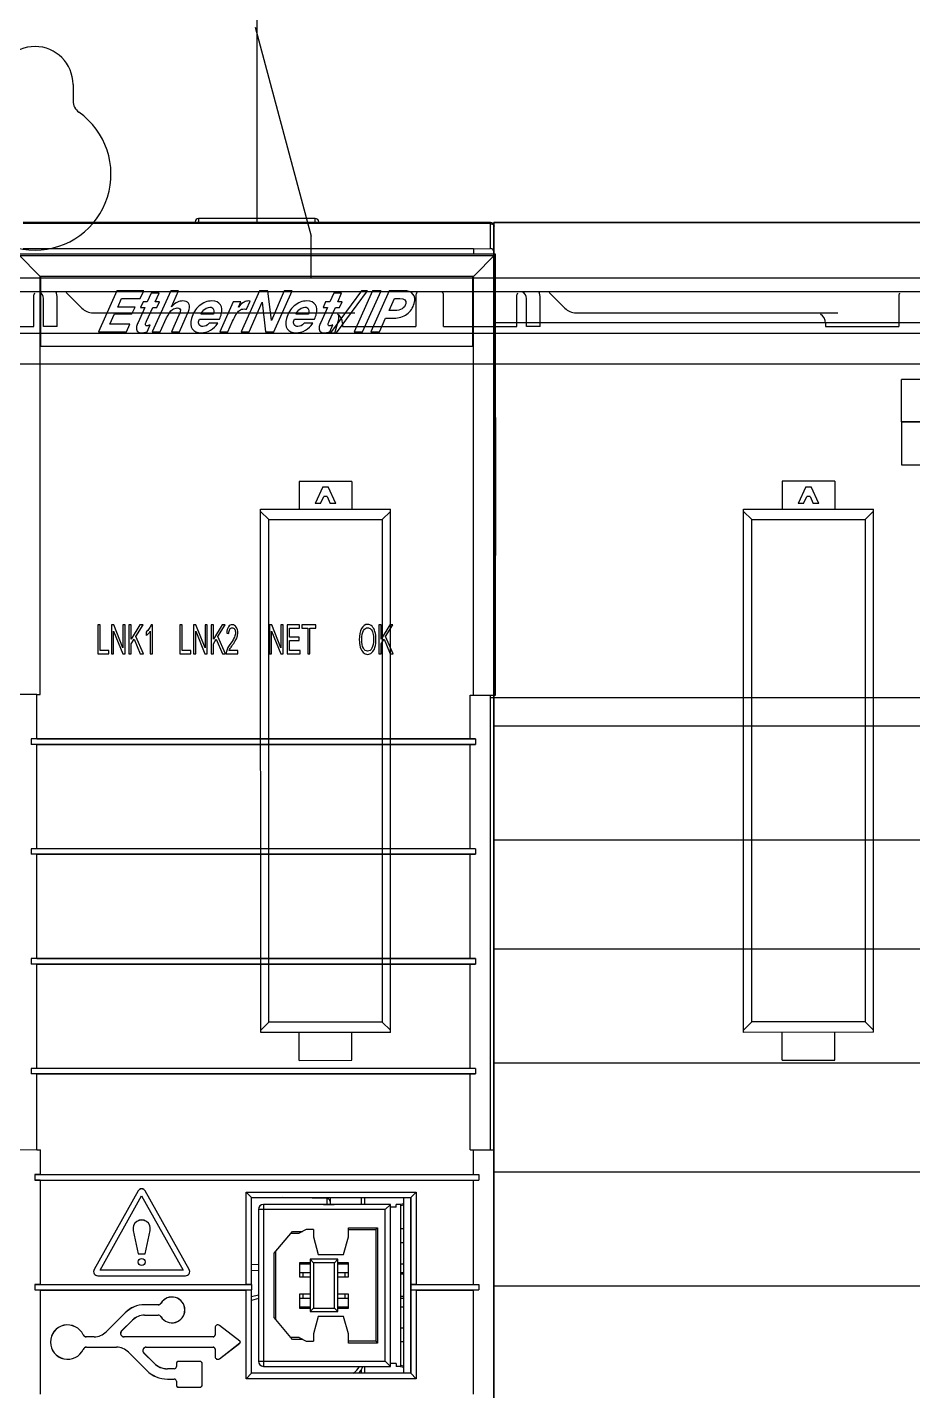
# Model space of a CAD drawing. Header units: millimetres. Extents: x 30557 to 235556, y -116603 to -73383.
# Drawn here: x 36234.7 to 36311.9, y -74569.1 to -74450.3 of the extents above; entities that cross this region are included whole.
import ezdxf

# ---------------------------------------------------------------- set-up
doc = ezdxf.new("R2010")
doc.units = ezdxf.units.MM
doc.layers.add('DRAW', color=7, linetype='Continuous')

# ---------------------------------------------------------------- blocks, each defined once
blk = doc.blocks.new('1756-EN2TR-Z')
at = {"color": 7, "linetype": 'Continuous'}
for p, q in [((34.206, 144.733), (0.269, 144.733)), ((12.752, 144.783), (12.752, 144.733)), ((21.474, 145.032), (13.001, 145.032)), ((21.723, 144.733), (21.723, 144.783)), ((34.455, 142.436), (34.455, 144.484)), ((32.962, 142.828), (0.269, 142.828)), ((32.962, 142.828), (34.206, 142.85)), ((32.962, 142.828), (32.962, 142.436)), ((1.495, 140.826), (-0.115, 142.436)), ((34.57, 142.436), (-0.115, 142.436)), ((34.455, 142.321), (0, 142.321)), ((32.96, 140.826), (34.57, 142.436)), ((34.455, 0), (34.455, 142.321)), ((34.57, 110.424), (34.57, 142.436)), ((1.495, 110.477), (1.495, 140.826)), ((32.96, 140.826), (1.495, 140.826)), ((1.528, 140.826), (1.528, 135.762)), ((32.927, 135.762), (32.927, 140.826)), ((32.96, 110.424), (32.96, 140.826)), ((7.054, 139.789), (5.721, 136.799)), ((9.011, 139.789), (7.054, 139.789)), ((8.762, 139.237), (9.011, 139.789)), ((10.974, 139.789), (9.637, 136.799)), ((11.549, 139.789), (10.974, 139.789)), ((11.019, 138.628), (11.549, 139.789)), ((17.416, 139.789), (16.085, 136.799)), ((18.027, 139.789), (17.416, 139.789)), ((18.285, 137.617), (18.027, 139.789)), ((19.217, 139.789), (18.285, 137.617)), ((18.472, 136.799), (19.801, 139.789)), ((19.801, 139.789), (19.217, 139.789)), ((24.818, 139.789), (22.572, 136.736)), ((23.009, 136.736), (25.254, 139.789)), ((25.64, 139.789), (24.303, 136.799)), ((25.254, 139.789), (24.818, 139.789)), ((24.91, 136.799), (26.247, 139.789)), ((26.848, 139.789), (25.513, 136.799)), ((26.247, 139.789), (25.64, 139.789)), ((27.893, 139.789), (26.848, 139.789)), ((7.121, 138.608), (7.4, 139.237)), ((7.4, 139.237), (8.762, 139.237)), ((8.961, 138.981), (8.774, 138.563)), ((9.274, 138.981), (8.961, 138.981)), ((9.558, 139.603), (9.274, 138.981)), ((10.125, 139.603), (9.558, 139.603)), ((9.84, 138.981), (10.125, 139.603)), ((10.157, 138.981), (9.84, 138.981)), ((9.972, 138.563), (10.157, 138.981)), ((15.521, 138.981), (14.54, 136.799)), ((16.061, 138.981), (15.521, 138.981)), ((15.889, 138.608), (16.061, 138.981)), ((16.485, 138.443), (16.732, 139.04)), ((16.732, 139.04), (16.636, 139.046)), ((16.67, 136.799), (17.604, 138.969)), ((17.604, 138.969), (17.863, 136.799)), ((22.226, 138.981), (22.039, 138.563)), ((22.539, 138.981), (22.226, 138.981)), ((22.823, 139.603), (22.539, 138.981)), ((23.389, 139.603), (22.823, 139.603)), ((23.105, 138.981), (23.389, 139.603)), ((23.422, 138.981), (23.105, 138.981)), ((23.237, 138.563), (23.422, 138.981)), ((26.831, 138.354), (27.224, 139.237)), ((27.224, 139.237), (27.611, 139.237)), ((6.563, 137.351), (6.899, 138.113)), ((6.899, 138.113), (8.154, 138.113)), ((8.38, 138.608), (7.121, 138.608)), ((8.154, 138.113), (8.38, 138.608)), ((9.085, 138.563), (8.601, 137.477)), ((8.774, 138.563), (9.085, 138.563)), ((9.216, 137.568), (9.667, 138.563)), ((9.667, 138.563), (9.972, 138.563)), ((10.218, 136.799), (10.676, 137.82)), ((11.557, 138.007), (11.02, 136.799)), ((11.604, 136.799), (12.202, 138.135)), ((13.015, 137.607), (13.052, 137.717)), ((13.052, 137.717), (14.518, 137.717)), ((14.075, 138.094), (13.176, 138.094)), ((19.915, 137.607), (19.952, 137.717)), ((19.952, 137.717), (21.418, 137.717)), ((20.975, 138.094), (20.076, 138.094)), ((22.349, 138.563), (21.866, 137.477)), ((22.039, 138.563), (22.349, 138.563)), ((22.481, 137.568), (22.932, 138.563)), ((22.932, 138.563), (23.237, 138.563)), ((26.128, 136.799), (26.579, 137.802)), ((26.579, 137.802), (27.174, 137.802)), ((27.247, 138.354), (26.831, 138.354)), ((5.721, 136.799), (7.755, 136.799)), ((7.995, 137.351), (6.563, 137.351)), ((7.755, 136.799), (7.995, 137.351)), ((9.258, 136.799), (9.484, 137.303)), ((9.637, 136.799), (10.218, 136.799)), ((11.02, 136.799), (11.604, 136.799)), ((14.39, 137.43), (13.755, 137.43)), ((14.54, 136.799), (15.125, 136.799)), ((15.125, 136.799), (15.469, 137.568)), ((16.085, 136.799), (16.67, 136.799)), ((17.863, 136.799), (18.472, 136.799)), ((21.291, 137.43), (20.655, 137.43)), ((22.522, 136.799), (22.749, 137.303)), ((22.572, 136.736), (23.009, 136.736)), ((24.303, 136.799), (24.91, 136.799)), ((25.513, 136.799), (26.128, 136.799)), ((1.528, 135.762), (32.927, 135.762)), ((34.545, 120.565), (34.545, 130.585)), ((34.545, 130.585), (34.559, 130.585)), ((34.559, 130.585), (34.559, 120.565)), ((34.559, 120.565), (34.545, 120.565)), ((5.679, 115.524), (5.679, 113.415)), ((5.846, 115.524), (5.679, 115.524)), ((5.846, 113.663), (5.846, 115.524)), ((6.667, 115.524), (6.667, 113.415)), ((6.839, 115.524), (6.667, 115.524)), ((6.828, 113.415), (6.828, 115.072)), ((6.828, 115.072), (7.493, 113.415)), ((7.504, 113.868), (6.839, 115.524)), ((7.504, 115.524), (7.504, 113.868)), ((7.665, 115.524), (7.504, 115.524)), ((7.665, 113.415), (7.665, 115.524)), ((7.939, 115.524), (7.939, 113.415)), ((8.107, 115.524), (7.939, 115.524)), ((8.736, 115.524), (8.107, 114.478)), ((8.107, 114.478), (8.107, 115.524)), ((8.432, 114.669), (8.963, 115.524)), ((8.963, 115.524), (8.736, 115.524)), ((9.182, 115.003), (9.182, 114.753)), ((9.493, 115.065), (9.493, 113.415)), ((9.648, 115.533), (9.548, 115.533)), ((9.648, 113.415), (9.648, 115.533)), ((11.643, 115.524), (11.643, 113.415)), ((11.811, 115.524), (11.643, 115.524)), ((11.811, 113.663), (11.811, 115.524)), ((12.632, 115.524), (12.632, 113.415)), ((12.804, 115.524), (12.632, 115.524)), ((12.793, 113.415), (12.793, 115.072)), ((12.793, 115.072), (13.458, 113.415)), ((13.469, 113.868), (12.804, 115.524)), ((13.469, 115.524), (13.469, 113.868)), ((13.629, 115.524), (13.469, 115.524)), ((13.629, 113.415), (13.629, 115.524)), ((13.904, 115.524), (13.904, 113.415)), ((14.072, 115.524), (13.904, 115.524)), ((14.7, 115.524), (14.072, 114.478)), ((14.072, 114.478), (14.072, 115.524)), ((14.396, 114.669), (14.927, 115.524)), ((14.927, 115.524), (14.7, 115.524)), ((15.037, 114.923), (15.197, 114.895)), ((18.141, 115.524), (18.141, 113.415)), ((18.313, 115.524), (18.141, 115.524)), ((18.301, 113.415), (18.301, 115.072)), ((18.301, 115.072), (18.966, 113.415)), ((18.978, 113.868), (18.313, 115.524)), ((18.978, 115.524), (18.978, 113.868)), ((19.138, 115.524), (18.978, 115.524)), ((19.138, 113.415), (19.138, 115.524)), ((19.423, 115.524), (19.423, 113.415)), ((20.338, 115.524), (19.423, 115.524)), ((19.591, 114.629), (19.591, 115.275)), ((19.591, 115.275), (20.338, 115.275)), ((20.338, 115.275), (20.338, 115.524)), ((20.504, 115.524), (20.504, 115.275)), ((21.508, 115.524), (20.504, 115.524)), ((20.504, 115.275), (20.921, 115.275)), ((20.921, 115.275), (20.921, 113.415)), ((21.089, 113.415), (21.089, 115.275)), ((21.089, 115.275), (21.508, 115.275)), ((21.508, 115.275), (21.508, 115.524)), ((26.091, 115.524), (26.091, 113.415)), ((26.259, 115.524), (26.091, 115.524)), ((26.887, 115.524), (26.259, 114.478)), ((26.259, 114.478), (26.259, 115.524)), ((26.583, 114.669), (27.114, 115.524)), ((27.114, 115.524), (26.887, 115.524)), ((8.107, 114.146), (8.314, 114.482)), ((8.107, 113.415), (8.107, 114.146)), ((8.314, 114.482), (8.765, 113.415)), ((8.986, 113.415), (8.432, 114.669)), ((14.072, 114.146), (14.279, 114.482)), ((14.072, 113.415), (14.072, 114.146)), ((14.279, 114.482), (14.73, 113.415)), ((14.951, 113.415), (14.396, 114.669)), ((20.291, 114.629), (19.591, 114.629)), ((19.591, 113.663), (19.591, 114.382)), ((19.591, 114.382), (20.291, 114.382)), ((20.291, 114.382), (20.291, 114.629)), ((26.259, 114.146), (26.466, 114.482)), ((26.259, 113.415), (26.259, 114.146)), ((26.466, 114.482), (26.917, 113.415)), ((27.138, 113.415), (26.583, 114.669)), ((5.679, 113.415), (6.47, 113.415)), ((6.47, 113.663), (5.846, 113.663)), ((6.47, 113.415), (6.47, 113.663)), ((6.667, 113.415), (6.828, 113.415)), ((7.493, 113.415), (7.665, 113.415)), ((7.939, 113.415), (8.107, 113.415)), ((8.765, 113.415), (8.986, 113.415)), ((9.493, 113.415), (9.648, 113.415)), ((11.643, 113.415), (12.434, 113.415)), ((12.434, 113.663), (11.811, 113.663)), ((12.434, 113.415), (12.434, 113.663)), ((12.632, 113.415), (12.793, 113.415)), ((13.458, 113.415), (13.629, 113.415)), ((13.904, 113.415), (14.072, 113.415)), ((14.73, 113.415), (14.951, 113.415)), ((15.008, 113.415), (15.844, 113.415)), ((15.844, 113.663), (15.223, 113.663)), ((15.844, 113.415), (15.844, 113.663)), ((18.141, 113.415), (18.301, 113.415)), ((18.966, 113.415), (19.138, 113.415)), ((19.423, 113.415), (20.368, 113.415)), ((20.368, 113.663), (19.591, 113.663)), ((20.368, 113.415), (20.368, 113.663)), ((20.921, 113.415), (21.089, 113.415)), ((26.091, 113.415), (26.259, 113.415)), ((26.917, 113.415), (27.138, 113.415)), ((1.246, 110.477), (-0.24, 110.503)), ((0, 110.503), (1.495, 110.477)), ((1.246, 107.251), (1.246, 110.477)), ((1.246, 110.477), (1.495, 110.477)), ((32.71, 107.251), (32.71, 110.424)), ((32.71, 110.424), (34.57, 110.424)), ((34.197, 77.405), (34.197, 110.424)), ((34.206, 77.405), (34.206, 110.424)), ((34.455, 110.229), (34.206, 110.233)), ((1.246, 107.251), (0.847, 107.244)), ((0.847, 107.244), (0.847, 106.845)), ((33.109, 107.244), (0.847, 107.244)), ((1.246, 107.251), (32.71, 107.251)), ((32.71, 107.251), (33.109, 107.244)), ((33.109, 107.244), (33.109, 106.845)), ((33.109, 106.845), (0.847, 106.845)), ((1.246, 106.838), (0.847, 106.845)), ((1.246, 99.277), (1.246, 106.838)), ((1.246, 106.838), (32.71, 106.838)), ((32.71, 106.838), (33.109, 106.845)), ((32.71, 99.277), (32.71, 106.838)), ((1.246, 99.277), (0.847, 99.27)), ((0.847, 99.27), (0.847, 98.871)), ((33.109, 99.27), (0.847, 99.27)), ((1.246, 99.277), (32.71, 99.277)), ((32.71, 99.277), (33.109, 99.27)), ((33.109, 99.27), (33.109, 98.871)), ((33.109, 98.871), (0.847, 98.871)), ((1.246, 98.864), (0.847, 98.871)), ((1.246, 91.302), (1.246, 98.864)), ((1.246, 98.864), (32.71, 98.864)), ((32.71, 98.864), (33.109, 98.871)), ((32.71, 91.302), (32.71, 98.864)), ((1.246, 91.302), (0.847, 91.295)), ((0.847, 91.295), (0.847, 90.897)), ((33.109, 91.295), (0.847, 91.295)), ((1.246, 91.302), (32.71, 91.302)), ((32.71, 91.302), (33.109, 91.295)), ((33.109, 91.295), (33.109, 90.897)), ((33.109, 90.897), (0.847, 90.897)), ((1.246, 90.89), (0.847, 90.897)), ((1.246, 83.328), (1.246, 90.89)), ((1.246, 90.89), (32.71, 90.89)), ((32.71, 90.89), (33.109, 90.897)), ((32.71, 83.328), (32.71, 90.89)), ((1.246, 83.328), (0.847, 83.321)), ((0.847, 83.321), (0.847, 82.922)), ((33.109, 83.321), (0.847, 83.321)), ((1.246, 83.328), (32.71, 83.328)), ((32.71, 83.328), (33.109, 83.321)), ((33.109, 83.321), (33.109, 82.922)), ((33.109, 82.922), (0.847, 82.922)), ((1.246, 82.915), (0.847, 82.922)), ((1.246, 77.403), (1.246, 82.915)), ((1.246, 82.915), (32.71, 82.915)), ((32.71, 82.915), (33.109, 82.922)), ((32.71, 77.405), (32.71, 82.915)), ((1.246, 77.403), (-0.24, 77.377)), ((1.495, 77.403), (0, 77.377)), ((1.246, 77.403), (1.495, 77.403)), ((1.495, 77.403), (1.495, 75.607)), ((32.71, 77.405), (34.455, 77.405)), ((32.96, 75.607), (32.96, 77.405)), ((1.495, 75.607), (1.096, 75.601)), ((1.096, 75.601), (1.096, 75.202)), ((1.096, 75.601), (33.358, 75.601)), ((1.495, 75.607), (32.96, 75.607)), ((32.96, 75.607), (33.358, 75.601)), ((33.358, 75.601), (33.358, 75.202)), ((1.096, 75.202), (33.358, 75.202)), ((1.495, 75.195), (1.096, 75.202)), ((1.495, 75.195), (1.495, 67.633)), ((1.495, 75.195), (32.96, 75.195)), ((8.598, 74.416), (5.408, 68.708)), ((8.602, 74.414), (5.412, 68.706)), ((12.314, 68.706), (9.124, 74.414)), ((12.317, 68.708), (9.128, 74.416)), ((16.442, 67.633), (16.442, 74.337)), ((16.442, 74.337), (28.802, 74.337)), ((16.834, 73.945), (16.442, 74.337)), ((28.41, 73.945), (28.802, 74.337)), ((28.802, 74.337), (28.802, 67.633)), ((32.96, 75.195), (33.358, 75.202)), ((32.96, 67.633), (32.96, 75.195)), ((5.843, 68.66), (8.863, 74.063)), ((5.851, 68.664), (8.863, 74.054)), ((8.863, 74.054), (8.863, 74.063)), ((8.863, 74.063), (11.883, 68.66)), ((8.863, 74.054), (11.875, 68.664)), ((16.834, 73.945), (28.41, 73.945)), ((16.834, 67.626), (16.834, 73.945)), ((26.939, 73.44), (17.723, 73.44)), ((22.078, 73.44), (22.078, 73.442)), ((22.078, 73.442), (22.837, 73.442)), ((22.547, 73.945), (22.547, 73.442)), ((22.837, 73.44), (22.837, 73.442)), ((25.039, 73.945), (25.039, 73.44)), ((26.939, 73.44), (26.559, 73.061)), ((26.939, 61.677), (26.939, 73.44)), ((27.661, 73.44), (27.352, 73.44)), ((27.352, 73.238), (27.352, 73.44)), ((27.901, 73.492), (27.661, 73.44)), ((27.661, 73.44), (27.661, 61.677)), ((27.661, 73.364), (27.901, 73.416)), ((27.901, 61.173), (27.901, 73.945)), ((28.397, 73.945), (28.397, 61.173)), ((28.41, 73.945), (28.41, 67.626)), ((17.343, 73.061), (17.343, 62.057)), ((27.352, 73.238), (26.939, 73.238)), ((8.246, 71.548), (8.61, 69.852)), ((8.25, 71.549), (8.614, 69.856)), ((9.112, 69.856), (9.476, 71.549)), ((9.116, 69.852), (9.48, 71.548)), ((18.483, 69.889), (19.818, 71.478)), ((19.711, 71.352), (20.312, 71.352)), ((19.818, 71.478), (20.55, 71.478)), ((20.812, 71.617), (20.312, 71.352)), ((21.344, 71.617), (20.812, 71.617)), ((21.344, 71.617), (21.344, 71.078)), ((23.875, 71.744), (26.002, 71.744)), ((23.875, 71.078), (23.875, 71.744)), ((23.875, 71.617), (25.876, 71.617)), ((25.876, 71.617), (26.002, 71.744)), ((25.876, 71.617), (25.876, 63.5)), ((26.002, 71.744), (26.002, 63.374)), ((27.901, 71.668), (27.661, 71.668)), ((21.344, 71.078), (21.685, 69.812)), ((23.534, 69.812), (23.875, 71.078)), ((27.901, 70.655), (27.661, 70.655)), ((8.61, 69.852), (8.614, 69.856)), ((8.61, 69.852), (9.116, 69.852)), ((8.614, 69.856), (9.112, 69.856)), ((9.116, 69.852), (9.112, 69.856)), ((18.483, 65.228), (18.483, 69.889)), ((18.609, 65.078), (18.609, 70.04)), ((23.116, 69.458), (21.09, 69.458)), ((21.09, 69.458), (21.09, 65.66)), ((21.09, 69.458), (21.344, 69.205)), ((21.685, 69.812), (23.534, 69.812)), ((23.116, 69.458), (22.863, 69.205)), ((23.116, 65.66), (23.116, 69.458)), ((5.851, 68.664), (5.843, 68.66)), ((11.883, 68.66), (5.843, 68.66)), ((11.875, 68.664), (5.851, 68.664)), ((11.875, 68.664), (11.883, 68.66)), ((21.09, 69.205), (20.331, 69.205)), ((20.331, 69.205), (20.331, 68.192)), ((20.331, 69.116), (21.09, 69.116)), ((20.331, 68.483), (21.09, 68.483)), ((20.584, 69.116), (20.584, 69.205)), ((20.584, 68.192), (20.584, 68.483)), ((22.863, 69.205), (21.344, 69.205)), ((21.344, 69.205), (21.344, 65.913)), ((22.863, 65.913), (22.863, 69.205)), ((23.875, 69.205), (23.116, 69.205)), ((23.116, 69.116), (23.875, 69.116)), ((23.116, 68.483), (23.875, 68.483)), ((23.622, 69.205), (23.622, 69.116)), ((23.622, 68.483), (23.622, 68.192)), ((23.875, 68.192), (23.875, 69.205)), ((27.661, 69.116), (27.901, 69.116)), ((27.661, 68.483), (27.901, 68.483)), ((27.901, 68.377), (27.661, 68.377)), ((1.495, 67.633), (1.096, 67.626)), ((1.096, 67.626), (1.096, 67.228)), ((1.096, 67.626), (16.834, 67.626)), ((1.495, 67.633), (16.442, 67.633)), ((5.673, 68.261), (12.053, 68.261)), ((5.673, 68.257), (12.053, 68.257)), ((16.836, 67.626), (16.442, 67.633)), ((16.836, 67.626), (16.836, 67.228)), ((20.331, 68.192), (21.09, 68.192)), ((23.116, 68.192), (23.875, 68.192)), ((28.802, 67.633), (28.409, 67.626)), ((28.409, 67.626), (28.409, 67.228)), ((28.41, 67.626), (33.358, 67.626)), ((28.802, 67.633), (32.96, 67.633)), ((32.96, 67.633), (33.358, 67.626)), ((33.358, 67.626), (33.358, 67.228)), ((1.096, 67.228), (16.834, 67.228)), ((1.495, 67.221), (1.096, 67.228)), ((1.495, 67.221), (1.495, 59.659)), ((1.495, 67.221), (16.442, 67.221)), ((16.442, 67.221), (16.836, 67.228)), ((16.442, 60.781), (16.442, 67.221)), ((16.834, 61.173), (16.834, 67.228)), ((17.343, 66.6), (16.834, 66.464)), ((21.09, 66.926), (20.331, 66.926)), ((20.331, 66.926), (20.331, 65.913)), ((20.331, 66.635), (21.09, 66.635)), ((20.584, 66.635), (20.584, 66.926)), ((23.875, 66.926), (23.116, 66.926)), ((23.116, 66.635), (23.875, 66.635)), ((23.622, 66.926), (23.622, 66.635)), ((23.875, 65.913), (23.875, 66.926)), ((27.901, 66.741), (27.661, 66.741)), ((27.661, 66.635), (27.901, 66.635)), ((28.409, 67.227), (28.802, 67.221)), ((28.41, 67.227), (33.358, 67.228)), ((28.41, 67.228), (28.41, 61.173)), ((28.802, 67.221), (32.96, 67.221)), ((28.802, 67.221), (28.802, 60.781)), ((32.96, 67.221), (33.358, 67.228)), ((32.96, 59.659), (32.96, 67.221)), ((7.663, 65.569), (6.284, 64.189)), ((7.666, 65.566), (6.287, 64.186)), ((10.058, 66.154), (9.076, 66.154)), ((10.058, 66.15), (9.076, 66.15)), ((9.076, 65.402), (10.058, 65.402)), ((9.076, 65.398), (10.058, 65.398)), ((20.331, 66.002), (21.09, 66.002)), ((20.331, 65.913), (21.09, 65.913)), ((20.584, 65.913), (20.584, 66.002)), ((21.09, 65.66), (21.344, 65.913)), ((21.09, 65.66), (23.116, 65.66)), ((21.344, 65.913), (22.863, 65.913)), ((23.116, 65.66), (22.863, 65.913)), ((23.116, 66.002), (23.875, 66.002)), ((23.116, 65.913), (23.875, 65.913)), ((23.622, 66.002), (23.622, 65.913)), ((27.661, 66.002), (27.901, 66.002)), ((7.404, 64.247), (8.195, 65.037)), ((7.407, 64.244), (8.198, 65.034)), ((14.2, 64.499), (14.2, 63.977)), ((14.204, 64.499), (14.204, 63.977)), ((15.997, 63.502), (14.505, 64.647)), ((15.999, 63.506), (14.507, 64.651)), ((19.818, 63.64), (18.483, 65.228)), ((21.685, 65.306), (21.344, 64.04)), ((23.534, 65.306), (21.685, 65.306)), ((23.875, 64.04), (23.534, 65.306)), ((27.901, 64.462), (27.661, 64.462)), ((5.406, 63.826), (4.844, 63.826)), ((5.406, 63.821), (4.844, 63.821)), ((14.048, 63.826), (7.581, 63.826)), ((14.048, 63.821), (7.581, 63.821)), ((14.505, 62.232), (15.997, 63.377)), ((14.507, 62.229), (15.999, 63.374)), ((20.312, 63.766), (19.711, 63.766)), ((20.55, 63.64), (19.818, 63.64)), ((20.312, 63.766), (20.812, 63.5)), ((20.812, 63.5), (21.344, 63.5)), ((21.344, 64.04), (21.344, 63.5)), ((23.875, 63.374), (23.875, 64.04)), ((25.876, 63.5), (23.875, 63.5)), ((26.002, 63.374), (23.875, 63.374)), ((25.876, 63.5), (26.002, 63.374)), ((27.901, 63.45), (27.661, 63.45)), ((4.869, 63.074), (7.025, 63.074)), ((4.869, 63.069), (7.025, 63.069)), ((7.903, 62.706), (9.236, 61.373)), ((7.906, 62.709), (9.239, 61.376)), ((9.768, 61.905), (9.024, 62.648)), ((9.771, 61.908), (9.027, 62.651)), ((9.2, 63.074), (14.048, 63.074)), ((9.2, 63.069), (14.048, 63.069)), ((14.2, 62.918), (14.2, 62.381)), ((14.204, 62.918), (14.204, 62.381)), ((11.231, 61.508), (10.736, 61.508)), ((11.231, 61.504), (10.736, 61.504)), ((11.382, 61.882), (11.382, 61.659)), ((11.386, 61.882), (11.386, 61.659)), ((13.1, 62.042), (11.542, 62.042)), ((13.1, 62.038), (11.542, 62.038)), ((13.255, 60.325), (13.255, 61.882)), ((13.26, 60.325), (13.26, 61.882)), ((17.723, 61.677), (26.939, 61.677)), ((22.078, 61.677), (22.078, 61.676)), ((22.078, 61.676), (22.837, 61.676)), ((22.837, 61.677), (22.837, 61.676)), ((25.039, 61.677), (25.039, 61.173)), ((26.939, 61.677), (26.559, 62.057)), ((27.352, 61.88), (26.939, 61.88)), ((27.352, 61.88), (27.352, 61.677)), ((27.661, 61.677), (27.352, 61.677)), ((27.901, 61.702), (27.661, 61.753)), ((27.661, 61.677), (27.901, 61.626)), ((10.736, 60.756), (11.231, 60.756)), ((10.736, 60.752), (11.231, 60.752)), ((11.382, 60.6), (11.382, 60.325)), ((11.386, 60.6), (11.386, 60.325)), ((16.834, 61.173), (16.442, 60.781)), ((28.802, 60.781), (16.442, 60.781)), ((28.41, 61.173), (16.834, 61.173)), ((28.41, 61.173), (28.802, 60.781)), ((11.542, 60.169), (13.1, 60.169)), ((11.542, 60.165), (13.1, 60.165))]:
    blk.add_line(p, q, dxfattribs=at)
at = {"color": 9, "linetype": 'Continuous'}
for p, q in [((34.206, 144.66), (0.269, 144.66)), ((13.001, 145.032), (13.001, 144.733)), ((21.474, 144.733), (21.474, 145.032)), ((34.206, 142.85), (34.206, 144.733)), ((8.598, 74.416), (8.602, 74.414)), ((9.128, 74.416), (9.124, 74.414)), ((17.723, 73.44), (17.723, 61.677)), ((22.307, 73.871), (19.09, 73.946)), ((22.308, 73.945), (22.307, 73.871)), ((22.307, 73.871), (22.307, 73.442)), ((24.799, 73.945), (24.799, 73.44)), ((26.559, 73.061), (17.343, 73.061)), ((26.559, 62.057), (26.559, 73.061)), ((8.246, 71.548), (8.25, 71.549)), ((9.48, 71.548), (9.476, 71.549)), ((5.408, 68.708), (5.412, 68.706)), ((12.317, 68.708), (12.314, 68.706)), ((16.834, 69.088), (17.343, 69.1)), ((16.834, 68.648), (17.343, 68.659)), ((5.673, 68.257), (5.673, 68.261)), ((12.053, 68.257), (12.053, 68.261)), ((17.343, 66.856), (16.834, 66.719)), ((7.663, 65.569), (7.666, 65.566)), ((9.076, 66.154), (9.076, 66.15)), ((9.076, 65.398), (9.076, 65.402)), ((10.058, 66.154), (10.058, 66.15)), ((10.058, 65.398), (10.058, 65.402)), ((10.267, 66.27), (10.27, 66.268)), ((8.198, 65.034), (8.195, 65.037)), ((10.267, 65.282), (10.27, 65.284)), ((14.2, 64.499), (14.204, 64.499)), ((14.507, 64.651), (14.505, 64.647)), ((4.622, 63.967), (4.618, 63.965)), ((4.844, 63.826), (4.844, 63.821)), ((5.406, 63.826), (5.406, 63.821)), ((6.284, 64.189), (6.287, 64.186)), ((7.407, 64.244), (7.404, 64.247)), ((7.581, 63.826), (7.581, 63.821)), ((14.048, 63.826), (14.048, 63.821)), ((14.2, 63.977), (14.204, 63.977)), ((15.999, 63.506), (15.997, 63.502)), ((15.999, 63.374), (15.997, 63.377)), ((4.622, 62.912), (4.618, 62.914)), ((4.869, 63.069), (4.869, 63.074)), ((7.025, 63.069), (7.025, 63.074)), ((7.903, 62.706), (7.906, 62.709)), ((9.027, 62.651), (9.024, 62.648)), ((9.2, 63.069), (9.2, 63.074)), ((14.048, 63.069), (14.048, 63.074)), ((14.2, 62.918), (14.204, 62.918)), ((14.2, 62.381), (14.204, 62.381)), ((9.771, 61.908), (9.768, 61.905)), ((10.736, 61.508), (10.736, 61.504)), ((11.231, 61.508), (11.231, 61.504)), ((11.382, 61.882), (11.386, 61.882)), ((11.382, 61.659), (11.386, 61.659)), ((11.542, 62.042), (11.542, 62.038)), ((13.1, 62.042), (13.1, 62.038)), ((13.26, 61.882), (13.255, 61.882)), ((14.507, 62.229), (14.505, 62.232)), ((17.343, 62.057), (26.559, 62.057)), ((24.799, 61.407), (24.799, 61.173)), ((9.236, 61.373), (9.239, 61.376)), ((10.736, 60.752), (10.736, 60.756)), ((11.231, 60.752), (11.231, 60.756)), ((11.382, 60.6), (11.386, 60.6)), ((11.382, 60.325), (11.386, 60.325)), ((11.542, 60.165), (11.542, 60.169)), ((13.1, 60.165), (13.1, 60.169)), ((13.26, 60.325), (13.255, 60.325))]:
    blk.add_line(p, q, dxfattribs=at)
at = {"color": 7, "linetype": 'Continuous'}
for radius in [0.254, 0.249]:
    blk.add_circle((8.863, 69.258), radius, dxfattribs=at)
for centre, radius, start, end in [((13.001, 144.783), 0.249, 90, 180), ((21.474, 144.783), 0.249, 0, 90), ((34.206, 144.484), 0.249, 0, 90), ((14.835, 114.946), 1.007, 345.7639, 0.07894), ((15.732, 113.435), 0.724, 167.28761, 181.65753), ((8.863, 74.268), 0.303, 29.2, 150.8), ((8.863, 74.268), 0.299, 29.2, 150.8), ((17.723, 73.061), 0.38, 90, 180), ((8.863, 71.68), 0.631, 347.86859, 192.13141), ((8.863, 71.68), 0.627, 347.86859, 192.13141), ((5.673, 68.56), 0.303, 150.8, 270), ((5.673, 68.56), 0.299, 150.8, 270), ((12.053, 68.56), 0.303, 270, 29.2), ((12.053, 68.56), 0.299, 270, 29.2), ((11.065, 65.776), 0.939, 211.75686, 148.24314), ((11.065, 65.776), 0.934, 211.75686, 148.24314), ((9.076, 64.156), 1.998, 90, 135), ((9.076, 64.156), 1.994, 90, 135), ((9.076, 64.156), 1.246, 90, 135), ((9.076, 64.156), 1.242, 90, 135), ((10.058, 66.399), 0.245, 270, 328.24314), ((10.058, 66.399), 0.249, 270, 328.24314), ((10.058, 65.153), 0.249, 31.75686, 90), ((10.058, 65.153), 0.245, 31.75686, 90), ((3.489, 63.44), 1.25, 24.95499, 335.04501), ((3.489, 63.44), 1.246, 24.95499, 335.04501), ((14.391, 64.499), 0.191, 52.5, 180), ((14.391, 64.499), 0.187, 52.5, 180), ((4.844, 64.071), 0.249, 204.95499, 270), ((4.844, 64.071), 0.245, 204.95499, 270), ((5.406, 65.067), 1.242, 270, 315), ((5.406, 65.067), 1.246, 270, 315), ((7.581, 64.071), 0.249, 135, 270), ((7.581, 64.071), 0.245, 135, 270), ((14.048, 63.977), 0.156, 270, 0), ((14.048, 63.977), 0.151, 270, 0), ((15.949, 63.44), 0.079, 307.5, 52.5), ((15.949, 63.44), 0.0833, 307.5, 52.5), ((4.869, 62.798), 0.276, 90, 155.04501), ((4.869, 62.798), 0.272, 90, 155.04501), ((7.025, 61.828), 1.246, 45, 90), ((7.025, 61.828), 1.242, 45, 90), ((9.2, 62.825), 0.249, 90, 225), ((9.2, 62.825), 0.245, 90, 225), ((14.048, 62.918), 0.156, 0, 90), ((14.048, 62.918), 0.151, 0, 90), ((14.391, 62.381), 0.191, 180, 307.5), ((14.391, 62.381), 0.187, 180, 307.5), ((10.736, 62.873), 1.37, 225, 270), ((10.736, 62.873), 1.366, 225, 270), ((11.231, 61.659), 0.156, 270, 0), ((11.231, 61.659), 0.151, 270, 0), ((11.542, 61.882), 0.16, 90, 180), ((11.542, 61.882), 0.156, 90, 180), ((13.1, 61.882), 0.16, 0, 90), ((13.1, 61.882), 0.156, 0, 90), ((17.723, 62.057), 0.38, 180, 270), ((23.544, 62.22), 1.495, 315.54334, 338.71322), ((10.736, 62.873), 2.122, 225, 270), ((10.736, 62.873), 2.118, 225, 270), ((11.231, 60.6), 0.156, 0, 90), ((11.231, 60.6), 0.151, 0, 90), ((11.542, 60.325), 0.16, 180, 270), ((11.542, 60.325), 0.156, 180, 270), ((13.1, 60.325), 0.16, 270, 0), ((13.1, 60.325), 0.156, 270, 0)]:
    blk.add_arc(centre, radius, start, end, dxfattribs=at)
at = {"color": 9, "linetype": 'Continuous'}
blk.add_arc((23.553, 62.22), 1.246, 302.79782, 334.17935, dxfattribs=at)
at = {"color": 7, "linetype": 'Continuous'}
blk.add_ellipse((34.206, 142.492), major_axis=(0.006, 0.359), ratio=0.69456, start_param=-1.546944, end_param=0.023852, dxfattribs=at)
at = {"color": 9, "linetype": 'Continuous'}
for points, knots in [([(34.206, 144.66), (34.222, 144.66), (34.246, 144.658), (34.278, 144.653), (34.301, 144.647), (34.323, 144.639), (34.344, 144.631), (34.364, 144.62), (34.382, 144.609), (34.398, 144.596), (34.413, 144.582), (34.425, 144.567), (34.436, 144.552), (34.444, 144.535), (34.45, 144.518), (34.454, 144.501), (34.455, 144.49), (34.455, 144.484)], [0, 0, 0, 0, 0.144863, 0.216476, 0.287077, 0.356369, 0.42409, 0.49002, 0.553995, 0.615912, 0.675744, 0.733541, 0.789444, 0.843685, 0.896583, 0.948536, 1, 1, 1, 1]), ([(22.547, 73.647), (22.547, 73.654), (22.547, 73.669), (22.543, 73.69), (22.537, 73.711), (22.53, 73.731), (22.519, 73.751), (22.507, 73.769), (22.493, 73.787), (22.478, 73.803), (22.46, 73.818), (22.441, 73.831), (22.421, 73.843), (22.4, 73.852), (22.377, 73.86), (22.354, 73.866), (22.331, 73.87), (22.315, 73.871), (22.307, 73.871)], [0, 0, 0, 0, 0.059257, 0.11864, 0.178271, 0.238262, 0.298707, 0.359685, 0.421251, 0.483437, 0.546255, 0.609689, 0.673705, 0.738247, 0.803241, 0.8686, 0.934222, 1, 1, 1, 1])]:
    blk.add_open_spline(points, degree=3, knots=knots, dxfattribs=at)
at = {"color": 7, "linetype": 'Continuous'}
for points in [[(28.568, 139.548), (28.432, 139.708), (28.206, 139.789), (27.893, 139.789)], [(11.463, 138.962), (11.332, 138.904), (11.185, 138.795), (11.019, 138.628)], [(11.849, 139.046), (11.721, 139.046), (11.592, 139.018), (11.463, 138.962)], [(12.256, 138.879), (12.171, 138.99), (12.036, 139.046), (11.849, 139.046)], [(12.309, 138.427), (12.36, 138.618), (12.341, 138.768), (12.256, 138.879)], [(13.047, 138.689), (12.769, 138.45), (12.582, 138.145), (12.483, 137.774)], [(13.963, 139.046), (13.63, 139.046), (13.324, 138.927), (13.047, 138.689)], [(14.582, 138.774), (14.464, 138.955), (14.257, 139.046), (13.963, 139.046)], [(14.649, 138.084), (14.724, 138.364), (14.7, 138.594), (14.582, 138.774)], [(16.308, 138.965), (16.202, 138.912), (16.063, 138.793), (15.889, 138.608)], [(16.636, 139.046), (16.523, 139.046), (16.413, 139.018), (16.308, 138.965)], [(19.947, 138.689), (19.67, 138.45), (19.483, 138.145), (19.383, 137.774)], [(20.863, 139.046), (20.53, 139.046), (20.224, 138.927), (19.947, 138.689)], [(21.482, 138.774), (21.364, 138.955), (21.157, 139.046), (20.863, 139.046)], [(21.549, 138.084), (21.624, 138.364), (21.6, 138.594), (21.482, 138.774)], [(28.041, 138.849), (27.953, 138.519), (27.687, 138.354), (27.247, 138.354)], [(27.611, 139.237), (27.967, 139.237), (28.111, 139.107), (28.041, 138.849)], [(28.131, 138.09), (28.393, 138.281), (28.568, 138.541), (28.655, 138.868)], [(28.655, 138.868), (28.734, 139.16), (28.703, 139.387), (28.568, 139.548)], [(10.676, 137.82), (10.809, 138.119), (10.95, 138.318), (11.094, 138.417)], [(11.094, 138.417), (11.216, 138.5), (11.335, 138.543), (11.452, 138.543)], [(11.452, 138.543), (11.639, 138.543), (11.71, 138.46), (11.666, 138.293)], [(11.666, 138.293), (11.647, 138.224), (11.611, 138.129), (11.557, 138.007)], [(12.202, 138.135), (12.248, 138.24), (12.285, 138.338), (12.309, 138.427)], [(12.483, 137.774), (12.397, 137.453), (12.414, 137.199), (12.538, 137.013)], [(13.176, 138.094), (13.248, 138.253), (13.345, 138.376), (13.461, 138.462)], [(13.461, 138.462), (13.577, 138.547), (13.697, 138.592), (13.818, 138.592)], [(13.818, 138.592), (13.936, 138.592), (14.018, 138.555), (14.062, 138.482)], [(14.062, 138.482), (14.106, 138.409), (14.111, 138.281), (14.075, 138.094)], [(14.518, 137.717), (14.578, 137.867), (14.624, 137.991), (14.649, 138.084)], [(15.469, 137.568), (15.643, 137.962), (15.808, 138.222), (15.96, 138.348)], [(15.96, 138.348), (16.059, 138.429), (16.177, 138.47), (16.319, 138.47)], [(16.319, 138.47), (16.366, 138.47), (16.42, 138.46), (16.485, 138.443)], [(19.383, 137.774), (19.297, 137.453), (19.314, 137.199), (19.438, 137.013)], [(20.076, 138.094), (20.149, 138.253), (20.245, 138.376), (20.361, 138.462)], [(20.361, 138.462), (20.477, 138.547), (20.597, 138.592), (20.719, 138.592)], [(20.719, 138.592), (20.837, 138.592), (20.918, 138.555), (20.963, 138.482)], [(20.963, 138.482), (21.007, 138.409), (21.011, 138.281), (20.975, 138.094)], [(21.418, 137.717), (21.479, 137.867), (21.524, 137.991), (21.549, 138.084)], [(27.174, 137.802), (27.55, 137.802), (27.868, 137.897), (28.131, 138.09)], [(8.5, 137.201), (8.417, 136.89), (8.55, 136.736), (8.9, 136.736)], [(8.601, 137.477), (8.556, 137.378), (8.523, 137.286), (8.5, 137.201)], [(8.9, 136.736), (8.977, 136.736), (9.096, 136.758), (9.258, 136.799)], [(9.157, 137.274), (9.132, 137.298), (9.125, 137.329), (9.136, 137.367)], [(9.136, 137.367), (9.146, 137.406), (9.173, 137.473), (9.216, 137.568)], [(9.254, 137.24), (9.215, 137.24), (9.183, 137.25), (9.157, 137.274)], [(9.484, 137.303), (9.377, 137.26), (9.301, 137.24), (9.254, 137.24)], [(12.538, 137.013), (12.662, 136.827), (12.873, 136.736), (13.173, 136.736)], [(13.048, 137.317), (12.996, 137.402), (12.985, 137.497), (13.015, 137.607)], [(13.313, 137.191), (13.189, 137.191), (13.101, 137.231), (13.048, 137.317)], [(13.173, 136.736), (13.404, 136.736), (13.632, 136.797), (13.852, 136.915)], [(13.755, 137.43), (13.623, 137.27), (13.476, 137.191), (13.313, 137.191)], [(13.852, 136.915), (14.073, 137.035), (14.253, 137.207), (14.39, 137.43)], [(19.438, 137.013), (19.562, 136.827), (19.773, 136.736), (20.073, 136.736)], [(19.949, 137.317), (19.897, 137.402), (19.886, 137.497), (19.915, 137.607)], [(20.213, 137.191), (20.09, 137.191), (20.001, 137.231), (19.949, 137.317)], [(20.073, 136.736), (20.305, 136.736), (20.532, 136.797), (20.752, 136.915)], [(20.655, 137.43), (20.523, 137.27), (20.376, 137.191), (20.213, 137.191)], [(20.752, 136.915), (20.974, 137.035), (21.154, 137.207), (21.291, 137.43)], [(21.765, 137.201), (21.682, 136.89), (21.815, 136.736), (22.164, 136.736)], [(21.866, 137.477), (21.821, 137.378), (21.788, 137.286), (21.765, 137.201)], [(22.164, 136.736), (22.242, 136.736), (22.361, 136.758), (22.522, 136.799)], [(22.422, 137.274), (22.396, 137.298), (22.39, 137.329), (22.401, 137.367)], [(22.401, 137.367), (22.411, 137.406), (22.437, 137.473), (22.481, 137.568)], [(22.519, 137.24), (22.48, 137.24), (22.448, 137.25), (22.422, 137.274)], [(22.749, 137.303), (22.642, 137.26), (22.565, 137.24), (22.519, 137.24)], [(9.41, 115.251), (9.344, 115.153), (9.268, 115.071), (9.182, 115.003)], [(9.182, 114.753), (9.23, 114.782), (9.285, 114.826), (9.345, 114.886)], [(9.345, 114.886), (9.406, 114.946), (9.455, 115.005), (9.493, 115.065)], [(9.548, 115.533), (9.52, 115.441), (9.475, 115.347), (9.41, 115.251)], [(15.16, 115.376), (15.089, 115.273), (15.047, 115.121), (15.037, 114.923)], [(15.448, 115.533), (15.327, 115.533), (15.231, 115.48), (15.16, 115.376)], [(15.197, 114.895), (15.197, 115.028), (15.22, 115.131), (15.265, 115.206)], [(15.265, 115.206), (15.31, 115.281), (15.369, 115.319), (15.445, 115.319)], [(15.445, 115.319), (15.515, 115.319), (15.572, 115.283), (15.616, 115.212)], [(15.736, 115.365), (15.666, 115.477), (15.569, 115.533), (15.448, 115.533)], [(15.683, 114.953), (15.683, 114.855), (15.659, 114.75), (15.61, 114.641)], [(15.616, 115.212), (15.66, 115.142), (15.683, 115.055), (15.683, 114.953)], [(15.843, 114.947), (15.843, 115.113), (15.807, 115.252), (15.736, 115.365)], [(24.841, 115.264), (24.728, 115.065), (24.672, 114.792), (24.672, 114.442)], [(25.278, 115.562), (25.099, 115.562), (24.953, 115.462), (24.841, 115.264)], [(24.844, 114.438), (24.844, 114.754), (24.887, 114.982), (24.972, 115.117)], [(24.972, 115.117), (25.058, 115.252), (25.159, 115.321), (25.279, 115.321)], [(25.593, 115.421), (25.5, 115.514), (25.394, 115.562), (25.278, 115.562)], [(25.279, 115.321), (25.361, 115.321), (25.437, 115.285), (25.504, 115.215)], [(25.504, 115.215), (25.571, 115.144), (25.622, 115.045), (25.657, 114.917)], [(25.808, 115.032), (25.759, 115.199), (25.687, 115.329), (25.593, 115.421)], [(25.657, 114.917), (25.691, 114.789), (25.709, 114.639), (25.709, 114.468)], [(25.882, 114.467), (25.882, 114.677), (25.857, 114.865), (25.808, 115.032)], [(15.128, 113.875), (15.081, 113.783), (15.046, 113.689), (15.025, 113.595)], [(15.331, 114.195), (15.242, 114.074), (15.174, 113.967), (15.128, 113.875)], [(15.289, 113.803), (15.315, 113.849), (15.375, 113.938), (15.469, 114.069)], [(15.61, 114.641), (15.562, 114.531), (15.469, 114.382), (15.331, 114.195)], [(15.469, 114.069), (15.58, 114.226), (15.66, 114.35), (15.708, 114.44)], [(15.708, 114.44), (15.756, 114.53), (15.791, 114.616), (15.812, 114.698)], [(24.672, 114.442), (24.672, 114.256), (24.696, 114.081), (24.744, 113.915)], [(24.744, 113.915), (24.792, 113.748), (24.863, 113.617), (24.957, 113.522)], [(24.967, 113.836), (24.885, 113.983), (24.844, 114.183), (24.844, 114.438)], [(25.584, 113.508), (25.679, 113.594), (25.753, 113.722), (25.805, 113.892)], [(25.709, 114.468), (25.709, 114.196), (25.668, 113.986), (25.587, 113.839)], [(25.805, 113.892), (25.856, 114.061), (25.882, 114.252), (25.882, 114.467)], [(15.223, 113.663), (15.241, 113.71), (15.262, 113.757), (15.289, 113.803)], [(24.957, 113.522), (25.051, 113.426), (25.158, 113.379), (25.277, 113.379)], [(25.276, 113.617), (25.152, 113.617), (25.049, 113.689), (24.967, 113.836)], [(25.587, 113.839), (25.506, 113.691), (25.402, 113.617), (25.276, 113.617)], [(25.277, 113.379), (25.387, 113.379), (25.489, 113.422), (25.584, 113.508)], [(16.837, 67.626), (16.837, 67.626), (16.836, 67.626), (16.836, 67.626)], [(28.407, 67.227), (28.407, 67.227), (28.408, 67.227), (28.409, 67.227)]]:
    blk.add_open_spline(points, degree=3, dxfattribs=at)
blk = doc.blocks.new('1756-IO-Z')
for p, q in [((0, -142.681), (0, 0)), ((0, 0), (34.422, 0)), ((34.422, 0), (0, 0)), ((0, 0), (0, -142.681)), ((34.422, 0), (0, 0)), ((0, -7.242), (34.422, -7.242)), ((29.607, -14.474), (29.607, -11.379)), ((33.047, -11.379), (29.607, -11.379)), ((33.047, -14.474), (29.607, -14.474)), ((29.607, -14.474), (29.607, -17.58)), ((29.607, -14.474), (33.047, -14.474)), ((29.607, -14.474), (29.607, -17.58)), ((29.607, -17.58), (33.047, -17.58)), ((29.607, -17.58), (33.047, -17.58)), ((0, -34.471), (34.422, -34.471)), ((0, -36.535), (34.422, -36.535)), ((0, -44.809), (34.422, -44.809)), ((0, -52.729), (34.422, -52.729)), ((0, -61.003), (34.422, -61.003)), ((0, -68.933), (34.422, -68.933)), ((0, -77.197), (34.422, -77.197))]:
    blk.add_line(p, q)
blk = doc.blocks.new('1756-A13-Z')
at = {"color": 7, "linetype": 'Continuous'}
for p, q in [((77.617, 22.207), (81.685, 7.026)), ((64.396, 18.051), (64.396, 16.857)), ((81.685, 4.019), (81.685, 7.026)), ((26.36, 4.019), (237.186, 4.019)), ((26.36, 3.017), (237.186, 3.017)), ((61.553, 0.471), (61.553, 2.766)), ((62.241, 0.471), (62.241, 2.516)), ((63.243, 0.471), (63.243, 2.516)), ((63.904, 2.943), (65.036, 1.811)), ((89.302, 2.766), (89.302, 0.471)), ((91.306, 0.471), (91.306, 2.766)), ((96.633, 0.471), (96.633, 2.766)), ((97.32, 0.471), (97.32, 2.516)), ((98.322, 0.471), (98.322, 2.516)), ((98.983, 2.943), (100.115, 1.811)), ((124.381, 2.766), (124.381, 0.471)), ((65.851, 1.473), (84.855, 1.473)), ((83.418, 0), (83.689, 1.012)), ((83.689, 1.012), (83.689, 1.283)), ((100.93, 1.473), (119.934, 1.473)), ((27.446, 0), (235.934, 0)), ((56.227, 0.471), (61.553, 0.471)), ((63.243, 0.471), (62.241, 0.471)), ((83.976, 0.722), (83.976, 0.471)), ((83.976, 0.471), (89.302, 0.471)), ((91.306, 0.471), (96.633, 0.471)), ((98.322, 0.471), (97.32, 0.471)), ((119.055, 0.722), (119.055, 0.471)), ((119.055, 0.471), (124.381, 0.471)), ((26.36, -2.243), (237.186, -2.223)), ((84.639, -10.769), (80.821, -10.77)), ((80.821, -10.77), (80.821, -12.799)), ((84.639, -10.769), (84.639, -12.799)), ((115.9, -10.766), (115.9, -12.796)), ((119.719, -10.766), (115.9, -10.766)), ((119.719, -10.766), (119.719, -12.796)), ((82.539, -11.17), (81.978, -12.373)), ((82.379, -12.373), (82.61, -11.879)), ((82.539, -11.17), (82.921, -11.17)), ((82.85, -11.879), (82.61, -11.879)), ((82.85, -11.879), (83.081, -12.373)), ((83.482, -12.373), (82.921, -11.17)), ((117.618, -11.167), (117.058, -12.37)), ((117.459, -12.37), (117.689, -11.875)), ((117.618, -11.167), (118, -11.167)), ((117.93, -11.875), (117.689, -11.875)), ((117.93, -11.875), (118.16, -12.37)), ((118.561, -12.37), (118, -11.167)), ((78.023, -50.785), (78.019, -12.799)), ((78.019, -12.799), (87.441, -12.799)), ((82.379, -12.373), (81.978, -12.373)), ((83.482, -12.373), (83.081, -12.373)), ((87.444, -50.784), (87.441, -12.799)), ((113.099, -12.796), (122.52, -12.795)), ((113.102, -50.782), (113.099, -12.796)), ((117.459, -12.37), (117.058, -12.37)), ((118.561, -12.37), (118.16, -12.37)), ((122.524, -50.781), (122.52, -12.795)), ((78.019, -12.95), (78.621, -13.551)), ((78.621, -13.551), (86.839, -13.55)), ((78.624, -50.034), (78.621, -13.551)), ((87.441, -12.949), (86.839, -13.55)), ((86.839, -13.55), (86.843, -50.033)), ((113.099, -12.947), (113.7, -13.548)), ((113.7, -13.548), (121.919, -13.547)), ((113.703, -50.03), (113.7, -13.548)), ((122.52, -12.946), (121.919, -13.547)), ((121.919, -13.547), (121.922, -50.03)), ((78.023, -50.635), (78.624, -50.034)), ((86.843, -50.033), (78.624, -50.034)), ((87.444, -50.634), (86.843, -50.033)), ((113.102, -50.632), (113.703, -50.03)), ((121.922, -50.03), (113.703, -50.03)), ((122.523, -50.631), (121.922, -50.03)), ((87.444, -50.784), (78.023, -50.785)), ((80.824, -52.815), (80.824, -50.785)), ((84.643, -52.814), (84.643, -50.785)), ((122.524, -50.781), (113.102, -50.782)), ((115.904, -52.811), (115.904, -50.782)), ((119.722, -52.811), (119.722, -50.781)), ((80.824, -52.815), (84.643, -52.814)), ((115.904, -52.811), (119.722, -52.811))]:
    blk.add_line(p, q, dxfattribs=at)
for centre, radius, start, end in [((61.639, 18.051), 2.756, 0, 180), ((65.398, 16.857), 1.002, 180, 234.76558), ((61.639, 11.536), 5.512, 125.23442, 54.70931), ((61.74, 2.516), 1.503, 0, 19.70473), ((89.553, 2.766), 0.251, 120, 180), ((91.056, 2.766), 0.251, 0, 60), ((96.819, 2.516), 1.503, 0, 19.70473), ((61.804, 2.766), 0.251, 150, 180), ((61.74, 2.516), 0.501, 0, 59.88113), ((96.883, 2.766), 0.251, 150, 180), ((96.819, 2.516), 0.501, 0, 59.88113), ((124.632, 2.766), 0.251, 150, 180), ((65.851, 2.626), 1.153, 225.00003, 270), ((83.224, 0.722), 0.752, 0, 60), ((100.93, 2.626), 1.153, 225.00003, 270), ((118.303, 0.722), 0.752, 0, 60)]:
    blk.add_arc(centre, radius, start, end, dxfattribs=at)

msp = doc.modelspace()

# ---------------------------------------------------------------- linework, layer by layer
at = {"layer": 'DRAW', "color": 3, "linetype": 'Continuous'}
msp.add_line((36254.72, -74467.42), (36254.73, -74032), dxfattribs=at)

# ---------------------------------------------------------------- block references
at = {"xscale": 1.2, "yscale": 1.2, "zscale": 1.2}
for name, p in [('1756-A13-Z', (36161.41, -74476.95)), ('1756-EN2TR-Z', (36234.03, -74641.01)), ('1756-IO-Z', (36275.37, -74467.33))]:
    msp.add_blockref(name, p, dxfattribs=at)

doc.saveas('drawing.dxf')
